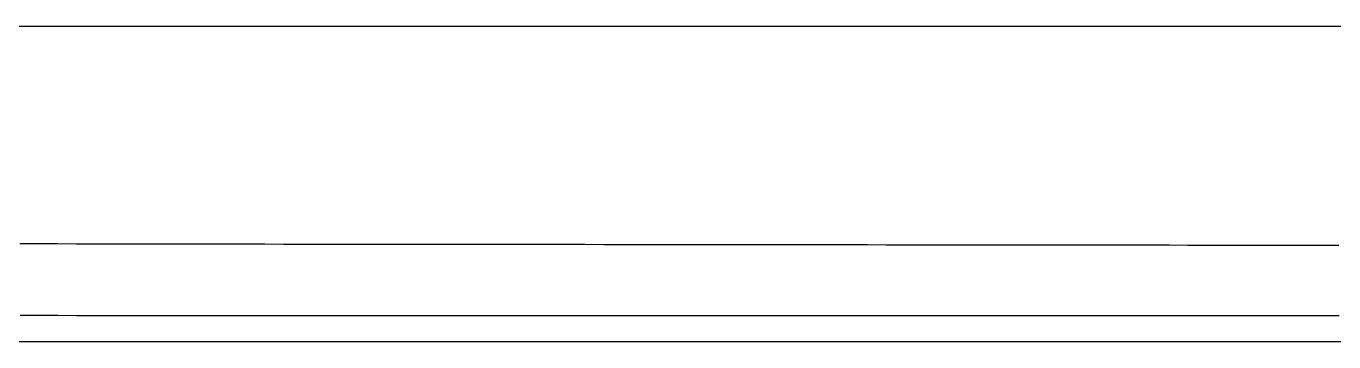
# Model space of a CAD drawing. Extents: x -4 to 218, y -16 to 16.
# Drawn here: x 86.27 to 93.21, y -15.92 to -14.24 of the extents above; entities that cross this region are included whole.
import ezdxf

# ---------------------------------------------------------------- set-up
doc = ezdxf.new("R2010")
doc.units = 0
doc.header["$MEASUREMENT"] = 0
doc.layers.add('Waterlines', color=7, linetype='Continuous')

msp = doc.modelspace()

# ---------------------------------------------------------------- linework, layer by layer
at = {"layer": 'Waterlines', "color": 135}
for points in [[(86.19056, -14.24241), (86.2888, -14.24241), (86.39021, -14.24241), (86.49064, -14.24241), (86.58875, -14.24241), (86.69066, -14.24241), (86.7876, -14.24241), (86.8904, -14.24241), (86.98669, -14.24241), (87.08944, -14.24241), (87.18549, -14.24241), (87.28847, -14.24241), (87.3866, -14.24241), (87.48738, -14.24241), (87.58788, -14.24241), (87.68629, -14.24241), (87.78795, -14.24241), (87.88493, -14.24241), (87.98705, -14.24241), (88.08392, -14.24241), (88.18628, -14.24241), (88.286, -14.24241), (88.3906, -14.24241), (88.49119, -14.24241), (88.59378, -14.24241), (88.6955, -14.24241), (88.7945, -14.24241), (88.89747, -14.24241), (88.99494, -14.24241), (89.09752, -14.24241), (89.1945, -14.24241), (89.29748, -14.24241), (89.39385, -14.24241), (89.49708, -14.24241), (89.59615, -14.24241), (89.69545, -14.24241), (89.79702, -14.24241), (89.89479, -14.24241), (89.99706, -14.24241), (90.09342, -14.24241), (90.19635, -14.24241), (90.29226, -14.24241), (90.39514, -14.24241), (90.49467, -14.24241), (90.59367, -14.24241), (90.6952, -14.24241), (90.79385, -14.24241), (90.89527, -14.24241), (90.99159, -14.24241), (91.09334, -14.24241), (91.19032, -14.24241), (91.29318, -14.24241), (91.39246, -14.24241), (91.49162, -14.24241), (91.59309, -14.24241), (91.69024, -14.24241), (91.79279, -14.24241), (91.88857, -14.24241), (91.99158, -14.24241), (92.08788, -14.24241), (92.19057, -14.24241), (92.29105, -14.24241), (92.39313, -14.24241), (92.49713, -14.24241), (92.59669, -14.24241), (92.7003, -14.24241), (92.79752, -14.24241), (92.90107, -14.24241), (92.99837, -14.24241), (93.1014, -14.24241), (93.20211, -14.24241), (93.30023, -14.24241)], [(93.23553, -15.40817), (93.13553, -15.40807), (93.03554, -15.40797), (92.93554, -15.40787), (92.83559, -15.40777), (92.73557, -15.40767), (92.63555, -15.40756), (92.53556, -15.40746), (92.4355, -15.40735), (92.33553, -15.40725), (92.23557, -15.40714), (92.13553, -15.40703), (92.03555, -15.40692), (91.93555, -15.40681), (91.83557, -15.4067), (91.73559, -15.40659), (91.63551, -15.40648), (91.53558, -15.40637), (91.43555, -15.40626), (91.33555, -15.40615), (91.23553, -15.40603), (91.13557, -15.40592), (91.03557, -15.4058), (90.93551, -15.40569), (90.83549, -15.40557), (90.73551, -15.40546), (90.63554, -15.40534), (90.53551, -15.40522), (90.43553, -15.40511), (90.33549, -15.40499), (90.23545, -15.40487), (90.13553, -15.40475), (90.03552, -15.40463), (89.93551, -15.40452), (89.83549, -15.4044), (89.7355, -15.40428), (89.6355, -15.40416), (89.53548, -15.40405), (89.43545, -15.40393), (89.33545, -15.40381), (89.23543, -15.40369), (89.13546, -15.40358), (89.03542, -15.40346), (88.93542, -15.40335), (88.83544, -15.40323), (88.7354, -15.40312), (88.63541, -15.40301), (88.53555, -15.4029), (88.43553, -15.4028), (88.33562, -15.40269), (88.23563, -15.4026), (88.13557, -15.4025), (88.03568, -15.40241), (87.93562, -15.40231), (87.83578, -15.40222), (87.73566, -15.40213), (87.63576, -15.40203), (87.53578, -15.40192), (87.43587, -15.40181), (87.33581, -15.40169), (87.23575, -15.40156), (87.13569, -15.40141), (87.03561, -15.40126), (86.93571, -15.4011), (86.83556, -15.40092), (86.73568, -15.40074), (86.63557, -15.40055), (86.5356, -15.40036), (86.43554, -15.40016), (86.33563, -15.39995), (86.23559, -15.39974)], [(93.23767, -15.78215), (93.1377, -15.78214), (93.0376, -15.78214), (92.93768, -15.78214), (92.83767, -15.78213), (92.73763, -15.78213), (92.63763, -15.78212), (92.53762, -15.78212), (92.43755, -15.78211), (92.33759, -15.78211), (92.23758, -15.7821), (92.1376, -15.7821), (92.03754, -15.78209), (91.93757, -15.78209), (91.8376, -15.78208), (91.73749, -15.78207), (91.63755, -15.78207), (91.53757, -15.78206), (91.43758, -15.78205), (91.33751, -15.78204), (91.23754, -15.78204), (91.13751, -15.78203), (91.03746, -15.78202), (90.93746, -15.78201), (90.83747, -15.782), (90.73748, -15.78199), (90.63745, -15.78198), (90.53749, -15.78197), (90.43742, -15.78196), (90.3374, -15.78195), (90.23743, -15.78194), (90.13739, -15.78193), (90.03741, -15.78191), (89.93737, -15.7819), (89.83742, -15.78189), (89.73738, -15.78187), (89.63737, -15.78186), (89.53739, -15.78185), (89.43732, -15.78183), (89.33731, -15.78181), (89.23737, -15.7818), (89.13741, -15.78178), (89.03732, -15.78176), (88.93738, -15.78174), (88.83738, -15.78172), (88.73736, -15.7817), (88.63734, -15.78168), (88.53741, -15.78166), (88.43735, -15.78164), (88.33734, -15.78162), (88.23739, -15.78159), (88.13739, -15.78157), (88.03735, -15.78154), (87.93735, -15.78152), (87.8373, -15.78149), (87.73735, -15.78146), (87.63728, -15.78143), (87.53735, -15.78141), (87.43731, -15.78137), (87.33727, -15.78134), (87.2373, -15.78131), (87.13729, -15.78128), (87.03732, -15.78124), (86.93732, -15.78121), (86.83735, -15.78117), (86.73734, -15.78113), (86.63733, -15.7811), (86.53734, -15.78106), (86.43727, -15.78101), (86.33729, -15.78097), (86.23737, -15.78093)], [(93.28579, -15.92031), (93.18574, -15.92031), (93.08568, -15.92031), (92.98562, -15.92031), (92.88557, -15.92031), (92.78548, -15.92031), (92.68541, -15.92031), (92.58537, -15.92031), (92.4853, -15.92031), (92.38517, -15.92031), (92.28512, -15.92031), (92.18504, -15.92031), (92.08501, -15.92031), (91.98491, -15.92031), (91.8849, -15.92031), (91.78484, -15.92031), (91.68478, -15.92031), (91.58472, -15.92031), (91.48466, -15.92031), (91.38458, -15.92031), (91.28455, -15.92031), (91.18445, -15.92031), (91.0844, -15.92031), (90.98431, -15.92031), (90.88429, -15.92031), (90.78419, -15.92031), (90.68413, -15.92031), (90.58411, -15.92031), (90.48401, -15.92031), (90.38399, -15.92031), (90.28389, -15.92031), (90.18382, -15.92031), (90.08371, -15.92031), (89.98376, -15.92031), (89.88364, -15.92031), (89.78356, -15.92031), (89.68346, -15.92031), (89.58345, -15.92031), (89.48331, -15.92031), (89.38338, -15.92031), (89.28325, -15.92031), (89.18322, -15.92031), (89.08315, -15.92031), (88.98315, -15.92031), (88.88304, -15.92031), (88.78291, -15.92031), (88.68285, -15.92031), (88.5828, -15.92031), (88.48269, -15.92031), (88.38273, -15.92031), (88.28258, -15.92031), (88.18259, -15.92031), (88.08249, -15.92031), (87.98246, -15.92031), (87.88232, -15.92031), (87.78223, -15.92031), (87.68218, -15.92031), (87.58215, -15.92031), (87.48208, -15.92031), (87.382, -15.92031), (87.28188, -15.92031), (87.18193, -15.92031), (87.08185, -15.92031), (86.98174, -15.92031), (86.88168, -15.92031), (86.78168, -15.92031), (86.68158, -15.92031), (86.58151, -15.92031), (86.48147, -15.92031), (86.38136, -15.92031), (86.28133, -15.92031), (86.18128, -15.92031)], [(93.28675, -15.92031), (93.18672, -15.92031), (93.08666, -15.92031), (92.9866, -15.92031), (92.88654, -15.92031), (92.78644, -15.92031), (92.68639, -15.92031), (92.58636, -15.92031), (92.48624, -15.92031), (92.38626, -15.92031), (92.28609, -15.92031), (92.18609, -15.92031), (92.08603, -15.92031), (91.98593, -15.92031), (91.88585, -15.92031), (91.78583, -15.92031), (91.68574, -15.92031), (91.58567, -15.92031), (91.4856, -15.92031), (91.38554, -15.92031), (91.2855, -15.92031), (91.18542, -15.92031), (91.08533, -15.92031), (90.98526, -15.92031), (90.88515, -15.92031), (90.78516, -15.92031), (90.68504, -15.92031), (90.58505, -15.92031), (90.48489, -15.92031), (90.38486, -15.92031), (90.28481, -15.92031), (90.18476, -15.92031), (90.08469, -15.92031), (89.98457, -15.92031), (89.88449, -15.92031), (89.78446, -15.92031), (89.68439, -15.92031), (89.58435, -15.92031), (89.48431, -15.92031), (89.38416, -15.92031), (89.28422, -15.92031), (89.18408, -15.92031), (89.08406, -15.92031), (88.98396, -15.92031), (88.88393, -15.92031), (88.78387, -15.92031), (88.68382, -15.92031), (88.58377, -15.92031), (88.48367, -15.92031), (88.38359, -15.92031), (88.28347, -15.92031), (88.1835, -15.92031), (88.08338, -15.92031), (87.9833, -15.92031), (87.88335, -15.92031), (87.78316, -15.92031), (87.68316, -15.92031), (87.583, -15.92031), (87.48306, -15.92031), (87.38288, -15.92031), (87.28286, -15.92031), (87.18281, -15.92031), (87.08273, -15.92031), (86.98266, -15.92031), (86.88272, -15.92031), (86.78254, -15.92031), (86.68257, -15.92031), (86.58252, -15.92031), (86.48235, -15.92031), (86.38228, -15.92031), (86.28223, -15.92031), (86.1822, -15.92031)], [(93.28634, -15.92031), (93.18629, -15.92031), (93.0863, -15.92031), (92.98628, -15.92031), (92.88628, -15.92031), (92.78622, -15.92031), (92.68621, -15.92031), (92.58622, -15.92031), (92.48615, -15.92031), (92.38615, -15.92031), (92.28609, -15.92031), (92.1861, -15.92031), (92.0861, -15.92031), (91.98598, -15.92031), (91.88606, -15.92031), (91.78603, -15.92031), (91.68598, -15.92031), (91.58599, -15.92031), (91.4859, -15.92031), (91.38593, -15.92031), (91.2859, -15.92031), (91.18584, -15.92031), (91.08585, -15.92031), (90.98582, -15.92031), (90.88584, -15.92031), (90.78575, -15.92031), (90.68576, -15.92031), (90.58574, -15.92031), (90.48574, -15.92031), (90.38566, -15.92031), (90.28568, -15.92031), (90.18568, -15.92031), (90.08562, -15.92031), (89.98569, -15.92031), (89.88554, -15.92031), (89.78563, -15.92031), (89.68545, -15.92031), (89.58546, -15.92031), (89.4855, -15.92031), (89.38544, -15.92031), (89.28542, -15.92031), (89.18537, -15.92031), (89.08537, -15.92031), (88.98537, -15.92031), (88.88532, -15.92031), (88.78529, -15.92031), (88.6853, -15.92031), (88.58535, -15.92031), (88.48525, -15.92031), (88.38523, -15.92031), (88.28516, -15.92031), (88.1852, -15.92031), (88.08519, -15.92031), (87.98511, -15.92031), (87.88511, -15.92031), (87.78514, -15.92031), (87.68506, -15.92031), (87.58504, -15.92031), (87.485, -15.92031), (87.38499, -15.92031), (87.28499, -15.92031), (87.18489, -15.92031), (87.08485, -15.92031), (86.98493, -15.92031), (86.88483, -15.92031), (86.7849, -15.92031), (86.68475, -15.92031), (86.58486, -15.92031), (86.48487, -15.92031), (86.38473, -15.92031), (86.28471, -15.92031), (86.18458, -15.92031)], [(93.29645, -15.92031), (93.19642, -15.92031), (93.09638, -15.92031), (92.99628, -15.92031), (92.8962, -15.92031), (92.79617, -15.92031), (92.69614, -15.92031), (92.5961, -15.92031), (92.49608, -15.92031), (92.39603, -15.92031), (92.296, -15.92031), (92.19591, -15.92031), (92.09586, -15.92031), (91.9959, -15.92031), (91.89581, -15.92031), (91.7958, -15.92031), (91.6957, -15.92031), (91.59567, -15.92031), (91.49568, -15.92031), (91.39561, -15.92031), (91.2956, -15.92031), (91.19556, -15.92031), (91.09552, -15.92031), (90.99544, -15.92031), (90.89531, -15.92031), (90.79536, -15.92031), (90.6953, -15.92031), (90.59525, -15.92031), (90.49526, -15.92031), (90.39518, -15.92031), (90.29511, -15.92031), (90.19511, -15.92031), (90.09512, -15.92031), (89.99506, -15.92031), (89.895, -15.92031), (89.79491, -15.92031), (89.69492, -15.92031), (89.59486, -15.92031), (89.49487, -15.92031), (89.39477, -15.92031), (89.29478, -15.92031), (89.19466, -15.92031), (89.09463, -15.92031), (88.99456, -15.92031), (88.89454, -15.92031), (88.79448, -15.92031), (88.69437, -15.92031), (88.59438, -15.92031), (88.4944, -15.92031), (88.39433, -15.92031), (88.29432, -15.92031), (88.19421, -15.92031), (88.09425, -15.92031), (87.99422, -15.92031), (87.89409, -15.92031), (87.79403, -15.92031), (87.69397, -15.92031), (87.59398, -15.92031), (87.49395, -15.92031), (87.39384, -15.92031), (87.29384, -15.92031), (87.1937, -15.92031), (87.09376, -15.92031), (86.99371, -15.92031), (86.89359, -15.92031), (86.7936, -15.92031), (86.6936, -15.92031), (86.59354, -15.92031), (86.49347, -15.92031), (86.3933, -15.92031), (86.29338, -15.92031), (86.19321, -15.92031)], [(93.3033, -15.92031), (93.20322, -15.92031), (93.10326, -15.92031), (93.0033, -15.92031), (92.90321, -15.92031), (92.80327, -15.92031), (92.7032, -15.92031), (92.60325, -15.92031), (92.50323, -15.92031), (92.40328, -15.92031), (92.30323, -15.92031), (92.20325, -15.92031), (92.10316, -15.92031), (92.00317, -15.92031), (91.90319, -15.92031), (91.80325, -15.92031), (91.70315, -15.92031), (91.60318, -15.92031), (91.50321, -15.92031), (91.40325, -15.92031), (91.30316, -15.92031), (91.20319, -15.92031), (91.10316, -15.92031), (91.00315, -15.92031), (90.90321, -15.92031), (90.80317, -15.92031), (90.70316, -15.92031), (90.60319, -15.92031), (90.50318, -15.92031), (90.40314, -15.92031), (90.30312, -15.92031), (90.20322, -15.92031), (90.10316, -15.92031), (90.00314, -15.92031), (89.90314, -15.92031), (89.80311, -15.92031), (89.70314, -15.92031), (89.60316, -15.92031), (89.50303, -15.92031), (89.40305, -15.92031), (89.30312, -15.92031), (89.20307, -15.92031), (89.10307, -15.92031), (89.00303, -15.92031), (88.90304, -15.92031), (88.80303, -15.92031), (88.70309, -15.92031), (88.60293, -15.92031), (88.50298, -15.92031), (88.40304, -15.92031), (88.30313, -15.92031), (88.203, -15.92031), (88.103, -15.92031), (88.00301, -15.92031), (87.90302, -15.92031), (87.80302, -15.92031), (87.70293, -15.92031), (87.60307, -15.92031), (87.50295, -15.92031), (87.40295, -15.92031), (87.30297, -15.92031), (87.20299, -15.92031), (87.103, -15.92031), (87.00304, -15.92031), (86.90295, -15.92031), (86.803, -15.92031), (86.70294, -15.92031), (86.60292, -15.92031), (86.50292, -15.92031), (86.40292, -15.92031), (86.30293, -15.92031), (86.20297, -15.92031)], [(93.21113, -15.92031), (93.11115, -15.92031), (93.01119, -15.92031), (92.91112, -15.92031), (92.81116, -15.92031), (92.71111, -15.92031), (92.6111, -15.92031), (92.51114, -15.92031), (92.41111, -15.92031), (92.31117, -15.92031), (92.21112, -15.92031), (92.1111, -15.92031), (92.0111, -15.92031), (91.9111, -15.92031), (91.81107, -15.92031), (91.71106, -15.92031), (91.61111, -15.92031), (91.51102, -15.92031), (91.41103, -15.92031), (91.311, -15.92031), (91.21105, -15.92031), (91.11105, -15.92031), (91.01102, -15.92031), (90.911, -15.92031), (90.81101, -15.92031), (90.71102, -15.92031), (90.61096, -15.92031), (90.51096, -15.92031), (90.411, -15.92031), (90.31098, -15.92031), (90.21091, -15.92031), (90.11095, -15.92031), (90.01096, -15.92031), (89.91093, -15.92031), (89.81092, -15.92031), (89.71091, -15.92031), (89.61091, -15.92031), (89.51086, -15.92031), (89.41088, -15.92031), (89.31088, -15.92031), (89.21086, -15.92031), (89.11092, -15.92031), (89.01096, -15.92031), (88.91087, -15.92031), (88.81078, -15.92031), (88.71082, -15.92031), (88.61085, -15.92031), (88.51086, -15.92031), (88.41082, -15.92031), (88.31084, -15.92031), (88.21081, -15.92031), (88.1108, -15.92031), (88.01073, -15.92031), (87.91074, -15.92031), (87.81075, -15.92031), (87.71072, -15.92031), (87.61081, -15.92031), (87.51073, -15.92031), (87.41078, -15.92031), (87.31078, -15.92031), (87.21074, -15.92031), (87.11073, -15.92031), (87.01068, -15.92031), (86.91071, -15.92031), (86.81077, -15.92031), (86.71073, -15.92031), (86.61063, -15.92031), (86.51067, -15.92031), (86.41069, -15.92031), (86.31062, -15.92031), (86.2107, -15.92031)], [(93.21255, -15.92031), (93.11252, -15.92031), (93.01251, -15.92031), (92.91251, -15.92031), (92.81251, -15.92031), (92.7125, -15.92031), (92.6125, -15.92031), (92.5125, -15.92031), (92.41248, -15.92031), (92.31246, -15.92031), (92.21245, -15.92031), (92.11246, -15.92031), (92.01246, -15.92031), (91.91249, -15.92031), (91.81245, -15.92031), (91.71245, -15.92031), (91.61243, -15.92031), (91.51244, -15.92031), (91.41244, -15.92031), (91.31242, -15.92031), (91.21246, -15.92031), (91.11245, -15.92031), (91.01244, -15.92031), (90.91239, -15.92031), (90.81243, -15.92031), (90.71243, -15.92031), (90.61239, -15.92031), (90.51246, -15.92031), (90.41244, -15.92031), (90.31238, -15.92031), (90.21243, -15.92031), (90.11237, -15.92031), (90.01237, -15.92031), (89.91242, -15.92031), (89.81236, -15.92031), (89.71241, -15.92031), (89.61237, -15.92031), (89.5124, -15.92031), (89.41234, -15.92031), (89.31242, -15.92031), (89.21242, -15.92031), (89.11236, -15.92031), (89.01228, -15.92031), (88.91232, -15.92031), (88.81237, -15.92031), (88.71235, -15.92031), (88.61241, -15.92031), (88.51228, -15.92031), (88.41237, -15.92031), (88.31233, -15.92031), (88.21234, -15.92031), (88.11235, -15.92031), (88.01223, -15.92031), (87.91232, -15.92031), (87.81226, -15.92031), (87.7123, -15.92031), (87.6123, -15.92031), (87.51226, -15.92031), (87.41223, -15.92031), (87.31227, -15.92031), (87.21228, -15.92031), (87.11224, -15.92031), (87.01228, -15.92031), (86.91225, -15.92031), (86.81221, -15.92031), (86.71225, -15.92031), (86.61227, -15.92031), (86.51214, -15.92031), (86.41225, -15.92031), (86.31223, -15.92031), (86.21218, -15.92031)], [(93.21928, -15.92031), (93.11929, -15.92031), (93.01933, -15.92031), (92.91924, -15.92031), (92.81927, -15.92031), (92.71925, -15.92031), (92.61922, -15.92031), (92.51923, -15.92031), (92.41926, -15.92031), (92.31917, -15.92031), (92.21916, -15.92031), (92.11923, -15.92031), (92.01923, -15.92031), (91.91924, -15.92031), (91.81917, -15.92031), (91.71927, -15.92031), (91.61913, -15.92031), (91.51916, -15.92031), (91.41923, -15.92031), (91.3191, -15.92031), (91.21915, -15.92031), (91.11914, -15.92031), (91.01919, -15.92031), (90.91914, -15.92031), (90.81914, -15.92031), (90.71917, -15.92031), (90.61913, -15.92031), (90.51917, -15.92031), (90.41913, -15.92031), (90.31915, -15.92031), (90.21906, -15.92031), (90.1191, -15.92031), (90.01909, -15.92031), (89.91908, -15.92031), (89.81913, -15.92031), (89.71907, -15.92031), (89.619, -15.92031), (89.5191, -15.92031), (89.41904, -15.92031), (89.31896, -15.92031), (89.21907, -15.92031), (89.11906, -15.92031), (89.01908, -15.92031), (88.91906, -15.92031), (88.81902, -15.92031), (88.71895, -15.92031), (88.6191, -15.92031), (88.51899, -15.92031), (88.41897, -15.92031), (88.31898, -15.92031), (88.219, -15.92031), (88.11897, -15.92031), (88.019, -15.92031), (87.91892, -15.92031), (87.81891, -15.92031), (87.7189, -15.92031), (87.61898, -15.92031), (87.51899, -15.92031), (87.41889, -15.92031), (87.31898, -15.92031), (87.21904, -15.92031), (87.11889, -15.92031), (87.01891, -15.92031), (86.91887, -15.92031), (86.8189, -15.92031), (86.71889, -15.92031), (86.61887, -15.92031), (86.51894, -15.92031), (86.41885, -15.92031), (86.31884, -15.92031), (86.21886, -15.92031)], [(93.23129, -15.92031), (93.13129, -15.92031), (93.0305, -15.92031), (92.93053, -15.92031), (92.83097, -15.92031), (92.73049, -15.92031), (92.62976, -15.92031), (92.53036, -15.92031), (92.43021, -15.92031), (92.3297, -15.92031), (92.22967, -15.92031), (92.12978, -15.92031), (92.02945, -15.92031), (91.92896, -15.92031), (91.82929, -15.92031), (91.72906, -15.92031), (91.6287, -15.92031), (91.52872, -15.92031), (91.42863, -15.92031), (91.3284, -15.92031), (91.22826, -15.92031), (91.12813, -15.92031), (91.02803, -15.92031), (90.9278, -15.92031), (90.82765, -15.92031), (90.72767, -15.92031), (90.62746, -15.92031), (90.52711, -15.92031), (90.4272, -15.92031), (90.32716, -15.92031), (90.22661, -15.92031), (90.12658, -15.92031), (90.02687, -15.92031), (89.9259, -15.92031), (89.82573, -15.92031), (89.72656, -15.92031), (89.62518, -15.92031), (89.52537, -15.92031), (89.42614, -15.92031), (89.32534, -15.92031), (89.22495, -15.92031), (89.12549, -15.92031), (89.02538, -15.92031), (88.92435, -15.92031), (88.82425, -15.92031), (88.72518, -15.92031), (88.624, -15.92031), (88.52377, -15.92031), (88.42454, -15.92031), (88.32442, -15.92031), (88.22308, -15.92031), (88.12306, -15.92031), (88.02415, -15.92031), (87.92355, -15.92031), (87.82253, -15.92031), (87.72296, -15.92031), (87.62369, -15.92031), (87.5229, -15.92031), (87.42181, -15.92031), (87.32243, -15.92031), (87.22316, -15.92031), (87.12246, -15.92031), (87.02113, -15.92031), (86.92142, -15.92031), (86.82235, -15.92031), (86.72224, -15.92031), (86.62098, -15.92031), (86.5203, -15.92031), (86.42113, -15.92031), (86.32181, -15.92031), (86.22145, -15.92031)], [(93.22424, -15.92031), (93.12418, -15.92031), (93.02414, -15.92031), (92.92411, -15.92031), (92.82398, -15.92031), (92.72395, -15.92031), (92.62395, -15.92031), (92.5239, -15.92031), (92.42384, -15.92031), (92.32385, -15.92031), (92.22379, -15.92031), (92.12378, -15.92031), (92.0237, -15.92031), (91.92372, -15.92031), (91.82367, -15.92031), (91.72362, -15.92031), (91.62357, -15.92031), (91.52358, -15.92031), (91.42354, -15.92031), (91.3235, -15.92031), (91.22344, -15.92031), (91.12337, -15.92031), (91.02335, -15.92031), (90.92329, -15.92031), (90.82324, -15.92031), (90.72326, -15.92031), (90.62324, -15.92031), (90.52317, -15.92031), (90.42316, -15.92031), (90.32311, -15.92031), (90.22304, -15.92031), (90.12305, -15.92031), (90.02297, -15.92031), (89.92294, -15.92031), (89.82292, -15.92031), (89.72285, -15.92031), (89.62278, -15.92031), (89.5228, -15.92031), (89.42271, -15.92031), (89.32269, -15.92031), (89.22263, -15.92031), (89.12269, -15.92031), (89.02258, -15.92031), (88.92258, -15.92031), (88.82248, -15.92031), (88.72241, -15.92031), (88.6225, -15.92031), (88.52243, -15.92031), (88.42236, -15.92031), (88.32236, -15.92031), (88.22226, -15.92031), (88.12225, -15.92031), (88.02222, -15.92031), (87.92213, -15.92031), (87.82212, -15.92031), (87.72206, -15.92031), (87.62205, -15.92031), (87.52198, -15.92031), (87.422, -15.92031), (87.32191, -15.92031), (87.22192, -15.92031), (87.12189, -15.92031), (87.02183, -15.92031), (86.92181, -15.92031), (86.82178, -15.92031), (86.72166, -15.92031), (86.62162, -15.92031), (86.52167, -15.92031), (86.42154, -15.92031), (86.3215, -15.92031), (86.22153, -15.92031)], [(93.22547, -15.92031), (93.1255, -15.92031), (93.02552, -15.92031), (92.92549, -15.92031), (92.82551, -15.92031), (92.72546, -15.92031), (92.62546, -15.92031), (92.52545, -15.92031), (92.42547, -15.92031), (92.32541, -15.92031), (92.22546, -15.92031), (92.1255, -15.92031), (92.02546, -15.92031), (91.92543, -15.92031), (91.82549, -15.92031), (91.72546, -15.92031), (91.62545, -15.92031), (91.52543, -15.92031), (91.42543, -15.92031), (91.32541, -15.92031), (91.22542, -15.92031), (91.12538, -15.92031), (91.02538, -15.92031), (90.92537, -15.92031), (90.82542, -15.92031), (90.72533, -15.92031), (90.62538, -15.92031), (90.52541, -15.92031), (90.42537, -15.92031), (90.32531, -15.92031), (90.22532, -15.92031), (90.12538, -15.92031), (90.02534, -15.92031), (89.92533, -15.92031), (89.82536, -15.92031), (89.72535, -15.92031), (89.6254, -15.92031), (89.52534, -15.92031), (89.42538, -15.92031), (89.32528, -15.92031), (89.22532, -15.92031), (89.12521, -15.92031), (89.02532, -15.92031), (88.92522, -15.92031), (88.82519, -15.92031), (88.72527, -15.92031), (88.62528, -15.92031), (88.52528, -15.92031), (88.42516, -15.92031), (88.3252, -15.92031), (88.22533, -15.92031), (88.12523, -15.92031), (88.02524, -15.92031), (87.92522, -15.92031), (87.82522, -15.92031), (87.72523, -15.92031), (87.62518, -15.92031), (87.52516, -15.92031), (87.42528, -15.92031), (87.32523, -15.92031), (87.22523, -15.92031), (87.12524, -15.92031), (87.02517, -15.92031), (86.92511, -15.92031), (86.82516, -15.92031), (86.72518, -15.92031), (86.62524, -15.92031), (86.52519, -15.92031), (86.42532, -15.92031), (86.32514, -15.92031), (86.2251, -15.92031)], [(93.23309, -15.92031), (93.13299, -15.92031), (93.03291, -15.92031), (92.93282, -15.92031), (92.83273, -15.92031), (92.73266, -15.92031), (92.63251, -15.92031), (92.53245, -15.92031), (92.4324, -15.92031), (92.33226, -15.92031), (92.2322, -15.92031), (92.13215, -15.92031), (92.03205, -15.92031), (91.93197, -15.92031), (91.83186, -15.92031), (91.73177, -15.92031), (91.63165, -15.92031), (91.53156, -15.92031), (91.4315, -15.92031), (91.33144, -15.92031), (91.2313, -15.92031), (91.13124, -15.92031), (91.03117, -15.92031), (90.93104, -15.92031), (90.831, -15.92031), (90.73086, -15.92031), (90.63078, -15.92031), (90.53075, -15.92031), (90.4306, -15.92031), (90.33051, -15.92031), (90.23045, -15.92031), (90.13032, -15.92031), (90.03027, -15.92031), (89.93021, -15.92031), (89.83008, -15.92031), (89.73001, -15.92031), (89.62992, -15.92031), (89.52986, -15.92031), (89.42978, -15.92031), (89.3297, -15.92031), (89.22957, -15.92031), (89.12943, -15.92031), (89.02933, -15.92031), (88.92932, -15.92031), (88.82916, -15.92031), (88.72921, -15.92031), (88.62904, -15.92031), (88.52898, -15.92031), (88.42889, -15.92031), (88.32887, -15.92031), (88.22871, -15.92031), (88.12861, -15.92031), (88.02848, -15.92031), (87.92839, -15.92031), (87.8283, -15.92031), (87.72822, -15.92031), (87.62817, -15.92031), (87.52808, -15.92031), (87.4281, -15.92031), (87.32784, -15.92031), (87.2278, -15.92031), (87.12783, -15.92031), (87.02757, -15.92031), (86.92757, -15.92031), (86.82747, -15.92031), (86.72733, -15.92031), (86.62736, -15.92031), (86.52719, -15.92031), (86.42711, -15.92031), (86.3271, -15.92031), (86.22697, -15.92031)], [(93.23321, -15.92031), (93.13321, -15.92031), (93.03315, -15.92031), (92.93317, -15.92031), (92.83307, -15.92031), (92.73305, -15.92031), (92.63302, -15.92031), (92.53304, -15.92031), (92.43296, -15.92031), (92.33295, -15.92031), (92.23299, -15.92031), (92.133, -15.92031), (92.03295, -15.92031), (91.93295, -15.92031), (91.83285, -15.92031), (91.73289, -15.92031), (91.63287, -15.92031), (91.53284, -15.92031), (91.4328, -15.92031), (91.33279, -15.92031), (91.23275, -15.92031), (91.13277, -15.92031), (91.03272, -15.92031), (90.93271, -15.92031), (90.8327, -15.92031), (90.73267, -15.92031), (90.63268, -15.92031), (90.53264, -15.92031), (90.43262, -15.92031), (90.33264, -15.92031), (90.23257, -15.92031), (90.1325, -15.92031), (90.03252, -15.92031), (89.93243, -15.92031), (89.83248, -15.92031), (89.73243, -15.92031), (89.6323, -15.92031), (89.53242, -15.92031), (89.43236, -15.92031), (89.33236, -15.92031), (89.23235, -15.92031), (89.13226, -15.92031), (89.03228, -15.92031), (88.93231, -15.92031), (88.83224, -15.92031), (88.73221, -15.92031), (88.63223, -15.92031), (88.53215, -15.92031), (88.43216, -15.92031), (88.33216, -15.92031), (88.23211, -15.92031), (88.13208, -15.92031), (88.03214, -15.92031), (87.93207, -15.92031), (87.83201, -15.92031), (87.73209, -15.92031), (87.63198, -15.92031), (87.53201, -15.92031), (87.43194, -15.92031), (87.33191, -15.92031), (87.23194, -15.92031), (87.1319, -15.92031), (87.03187, -15.92031), (86.9318, -15.92031), (86.83176, -15.92031), (86.73184, -15.92031), (86.63177, -15.92031), (86.5317, -15.92031), (86.43172, -15.92031), (86.33167, -15.92031), (86.2318, -15.92031)], [(93.24358, -15.92031), (93.1435, -15.92031), (93.04343, -15.92031), (92.94335, -15.92031), (92.84327, -15.92031), (92.74321, -15.92031), (92.64314, -15.92031), (92.54309, -15.92031), (92.443, -15.92031), (92.34294, -15.92031), (92.24284, -15.92031), (92.14281, -15.92031), (92.0427, -15.92031), (91.94264, -15.92031), (91.84255, -15.92031), (91.74252, -15.92031), (91.64241, -15.92031), (91.54234, -15.92031), (91.44228, -15.92031), (91.34221, -15.92031), (91.24218, -15.92031), (91.14204, -15.92031), (91.04201, -15.92031), (90.94194, -15.92031), (90.84184, -15.92031), (90.74176, -15.92031), (90.64174, -15.92031), (90.54163, -15.92031), (90.44155, -15.92031), (90.34158, -15.92031), (90.24147, -15.92031), (90.14136, -15.92031), (90.04131, -15.92031), (89.94126, -15.92031), (89.8412, -15.92031), (89.74103, -15.92031), (89.64105, -15.92031), (89.54094, -15.92031), (89.44092, -15.92031), (89.34077, -15.92031), (89.2408, -15.92031), (89.14067, -15.92031), (89.04057, -15.92031), (88.94047, -15.92031), (88.84045, -15.92031), (88.74037, -15.92031), (88.6403, -15.92031), (88.54024, -15.92031), (88.4402, -15.92031), (88.34005, -15.92031), (88.24005, -15.92031), (88.14005, -15.92031), (88.03979, -15.92031), (87.9398, -15.92031), (87.83965, -15.92031), (87.73967, -15.92031), (87.63953, -15.92031), (87.53954, -15.92031), (87.43942, -15.92031), (87.33933, -15.92031), (87.23923, -15.92031), (87.13924, -15.92031), (87.03912, -15.92031), (86.93908, -15.92031), (86.83897, -15.92031), (86.73898, -15.92031), (86.63892, -15.92031), (86.53881, -15.92031), (86.43881, -15.92031), (86.33875, -15.92031), (86.2385, -15.92031)], [(93.24532, -15.92031), (93.14534, -15.92031), (93.04533, -15.92031), (92.9453, -15.92031), (92.84531, -15.92031), (92.74525, -15.92031), (92.64525, -15.92031), (92.54531, -15.92031), (92.44531, -15.92031), (92.34519, -15.92031), (92.24531, -15.92031), (92.14524, -15.92031), (92.04523, -15.92031), (91.94527, -15.92031), (91.84521, -15.92031), (91.7452, -15.92031), (91.64526, -15.92031), (91.54523, -15.92031), (91.4452, -15.92031), (91.34521, -15.92031), (91.24519, -15.92031), (91.14516, -15.92031), (91.04516, -15.92031), (90.94514, -15.92031), (90.84514, -15.92031), (90.74516, -15.92031), (90.64517, -15.92031), (90.54517, -15.92031), (90.44521, -15.92031), (90.34508, -15.92031), (90.24506, -15.92031), (90.14508, -15.92031), (90.04515, -15.92031), (89.94516, -15.92031), (89.84507, -15.92031), (89.74514, -15.92031), (89.6451, -15.92031), (89.54508, -15.92031), (89.44511, -15.92031), (89.34506, -15.92031), (89.24511, -15.92031), (89.1451, -15.92031), (89.04499, -15.92031), (88.94506, -15.92031), (88.84511, -15.92031), (88.74516, -15.92031), (88.64508, -15.92031), (88.54499, -15.92031), (88.44503, -15.92031), (88.34506, -15.92031), (88.24508, -15.92031), (88.1451, -15.92031), (88.04501, -15.92031), (87.94495, -15.92031), (87.84495, -15.92031), (87.745, -15.92031), (87.64503, -15.92031), (87.54504, -15.92031), (87.44496, -15.92031), (87.34495, -15.92031), (87.24505, -15.92031), (87.14497, -15.92031), (87.04492, -15.92031), (86.94504, -15.92031), (86.84502, -15.92031), (86.74497, -15.92031), (86.64506, -15.92031), (86.54503, -15.92031), (86.44498, -15.92031), (86.34499, -15.92031), (86.24505, -15.92031)], [(93.25601, -15.92031), (93.15606, -15.92031), (93.05597, -15.92031), (92.95601, -15.92031), (92.85599, -15.92031), (92.756, -15.92031), (92.65595, -15.92031), (92.55597, -15.92031), (92.45595, -15.92031), (92.356, -15.92031), (92.25596, -15.92031), (92.15594, -15.92031), (92.05595, -15.92031), (91.95593, -15.92031), (91.85593, -15.92031), (91.75587, -15.92031), (91.65591, -15.92031), (91.55588, -15.92031), (91.45585, -15.92031), (91.35588, -15.92031), (91.25586, -15.92031), (91.1558, -15.92031), (91.05579, -15.92031), (90.95584, -15.92031), (90.8558, -15.92031), (90.75576, -15.92031), (90.6558, -15.92031), (90.55582, -15.92031), (90.45575, -15.92031), (90.35581, -15.92031), (90.25578, -15.92031), (90.15578, -15.92031), (90.05563, -15.92031), (89.95576, -15.92031), (89.85568, -15.92031), (89.75577, -15.92031), (89.65582, -15.92031), (89.55582, -15.92031), (89.45572, -15.92031), (89.35574, -15.92031), (89.25571, -15.92031), (89.15568, -15.92031), (89.05565, -15.92031), (88.95569, -15.92031), (88.85564, -15.92031), (88.75573, -15.92031), (88.65567, -15.92031), (88.55566, -15.92031), (88.4556, -15.92031), (88.35561, -15.92031), (88.25565, -15.92031), (88.1556, -15.92031), (88.05566, -15.92031), (87.9556, -15.92031), (87.85556, -15.92031), (87.75557, -15.92031), (87.65559, -15.92031), (87.5556, -15.92031), (87.45562, -15.92031), (87.35562, -15.92031), (87.25556, -15.92031), (87.15565, -15.92031), (87.05558, -15.92031), (86.95542, -15.92031), (86.85551, -15.92031), (86.75543, -15.92031), (86.6556, -15.92031), (86.55548, -15.92031), (86.45551, -15.92031), (86.35556, -15.92031), (86.25555, -15.92031)], [(93.26125, -15.92031), (93.1612, -15.92031), (93.06123, -15.92031), (92.96118, -15.92031), (92.86121, -15.92031), (92.76115, -15.92031), (92.66118, -15.92031), (92.56115, -15.92031), (92.46115, -15.92031), (92.36118, -15.92031), (92.26115, -15.92031), (92.16118, -15.92031), (92.06116, -15.92031), (91.96118, -15.92031), (91.86115, -15.92031), (91.76111, -15.92031), (91.66116, -15.92031), (91.56112, -15.92031), (91.46117, -15.92031), (91.36113, -15.92031), (91.26105, -15.92031), (91.16113, -15.92031), (91.06107, -15.92031), (90.96105, -15.92031), (90.86108, -15.92031), (90.76106, -15.92031), (90.66109, -15.92031), (90.56108, -15.92031), (90.4611, -15.92031), (90.36109, -15.92031), (90.26105, -15.92031), (90.16108, -15.92031), (90.06106, -15.92031), (89.96106, -15.92031), (89.86108, -15.92031), (89.76104, -15.92031), (89.66107, -15.92031), (89.56105, -15.92031), (89.46102, -15.92031), (89.36104, -15.92031), (89.26104, -15.92031), (89.16106, -15.92031), (89.06098, -15.92031), (88.96101, -15.92031), (88.86107, -15.92031), (88.76099, -15.92031), (88.66101, -15.92031), (88.56106, -15.92031), (88.46095, -15.92031), (88.36093, -15.92031), (88.26096, -15.92031), (88.1609, -15.92031), (88.06097, -15.92031), (87.96091, -15.92031), (87.86092, -15.92031), (87.76089, -15.92031), (87.66093, -15.92031), (87.56093, -15.92031), (87.46094, -15.92031), (87.36091, -15.92031), (87.26089, -15.92031), (87.16087, -15.92031), (87.06087, -15.92031), (86.96094, -15.92031), (86.86089, -15.92031), (86.76094, -15.92031), (86.66083, -15.92031), (86.56084, -15.92031), (86.46082, -15.92031), (86.36095, -15.92031), (86.26091, -15.92031)], [(93.26189, -15.92031), (93.16188, -15.92031), (93.06189, -15.92031), (92.96187, -15.92031), (92.86191, -15.92031), (92.76186, -15.92031), (92.66187, -15.92031), (92.56188, -15.92031), (92.46186, -15.92031), (92.3619, -15.92031), (92.26189, -15.92031), (92.1619, -15.92031), (92.06188, -15.92031), (91.96188, -15.92031), (91.86195, -15.92031), (91.76182, -15.92031), (91.6619, -15.92031), (91.56181, -15.92031), (91.46185, -15.92031), (91.36185, -15.92031), (91.26176, -15.92031), (91.16183, -15.92031), (91.06188, -15.92031), (90.96184, -15.92031), (90.86189, -15.92031), (90.76186, -15.92031), (90.66184, -15.92031), (90.56171, -15.92031), (90.46187, -15.92031), (90.36183, -15.92031), (90.26176, -15.92031), (90.16182, -15.92031), (90.06184, -15.92031), (89.96174, -15.92031), (89.86181, -15.92031), (89.76179, -15.92031), (89.66174, -15.92031), (89.5618, -15.92031), (89.46182, -15.92031), (89.36174, -15.92031), (89.26179, -15.92031), (89.16178, -15.92031), (89.06177, -15.92031), (88.96176, -15.92031), (88.86176, -15.92031), (88.76175, -15.92031), (88.66183, -15.92031), (88.56181, -15.92031), (88.46175, -15.92031), (88.36178, -15.92031), (88.26172, -15.92031), (88.16178, -15.92031), (88.06176, -15.92031), (87.96172, -15.92031), (87.86182, -15.92031), (87.7617, -15.92031), (87.6617, -15.92031), (87.5618, -15.92031), (87.46167, -15.92031), (87.36171, -15.92031), (87.26176, -15.92031), (87.16172, -15.92031), (87.06173, -15.92031), (86.96172, -15.92031), (86.86165, -15.92031), (86.76163, -15.92031), (86.66156, -15.92031), (86.56171, -15.92031), (86.46161, -15.92031), (86.36169, -15.92031), (86.2617, -15.92031)], [(93.26566, -15.92031), (93.16564, -15.92031), (93.06562, -15.92031), (92.96558, -15.92031), (92.86555, -15.92031), (92.76555, -15.92031), (92.66556, -15.92031), (92.56557, -15.92031), (92.46551, -15.92031), (92.36541, -15.92031), (92.26549, -15.92031), (92.16545, -15.92031), (92.06553, -15.92031), (91.96547, -15.92031), (91.86544, -15.92031), (91.7654, -15.92031), (91.66536, -15.92031), (91.56541, -15.92031), (91.46538, -15.92031), (91.36535, -15.92031), (91.26538, -15.92031), (91.16534, -15.92031), (91.06531, -15.92031), (90.96532, -15.92031), (90.8652, -15.92031), (90.76534, -15.92031), (90.66518, -15.92031), (90.56522, -15.92031), (90.4652, -15.92031), (90.3652, -15.92031), (90.26515, -15.92031), (90.16519, -15.92031), (90.06512, -15.92031), (89.96523, -15.92031), (89.86509, -15.92031), (89.76519, -15.92031), (89.66502, -15.92031), (89.5651, -15.92031), (89.46503, -15.92031), (89.36505, -15.92031), (89.26505, -15.92031), (89.16508, -15.92031), (89.06499, -15.92031), (88.965, -15.92031), (88.86496, -15.92031), (88.76493, -15.92031), (88.66497, -15.92031), (88.56491, -15.92031), (88.46484, -15.92031), (88.36491, -15.92031), (88.26488, -15.92031), (88.1649, -15.92031), (88.06483, -15.92031), (87.96489, -15.92031), (87.86481, -15.92031), (87.76488, -15.92031), (87.66487, -15.92031), (87.56474, -15.92031), (87.46478, -15.92031), (87.36472, -15.92031), (87.26485, -15.92031), (87.16474, -15.92031), (87.06472, -15.92031), (86.96474, -15.92031), (86.86478, -15.92031), (86.76472, -15.92031), (86.66464, -15.92031), (86.56461, -15.92031), (86.46458, -15.92031), (86.36469, -15.92031), (86.26461, -15.92031)]]:
    msp.add_lwpolyline(points, dxfattribs=at)

doc.saveas('drawing.dxf')
